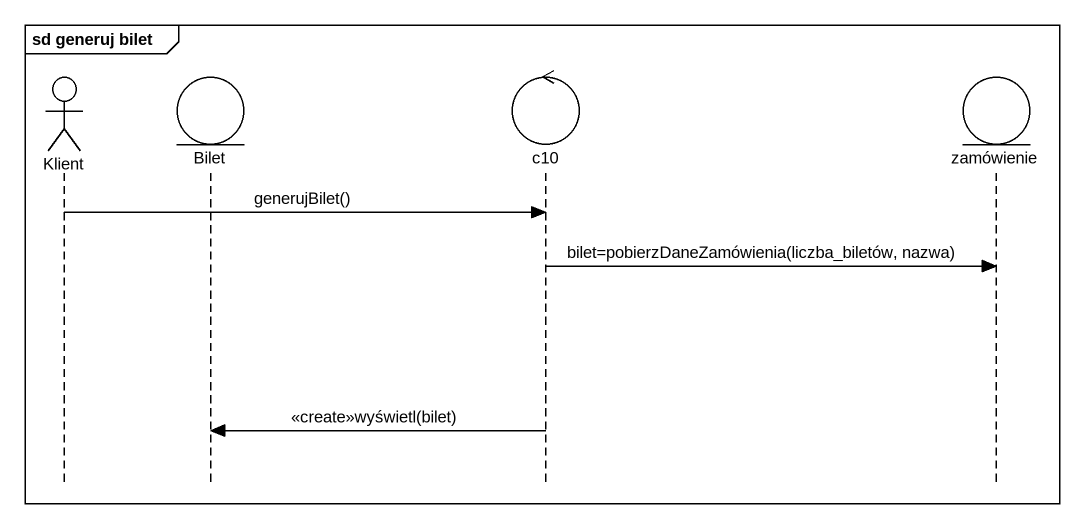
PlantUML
@startuml
mainframe sd generuj bilet
hide footbox
actor Klient
entity Bilet
control c10
entity zamówienie

Klient -> c10 : generujBilet()
c10 -> zamówienie : bilet=pobierzDaneZamówienia(liczba_biletów, nazwa)
c10 -> Bilet : <<create>>wyświetl(bilet)
@enduml
